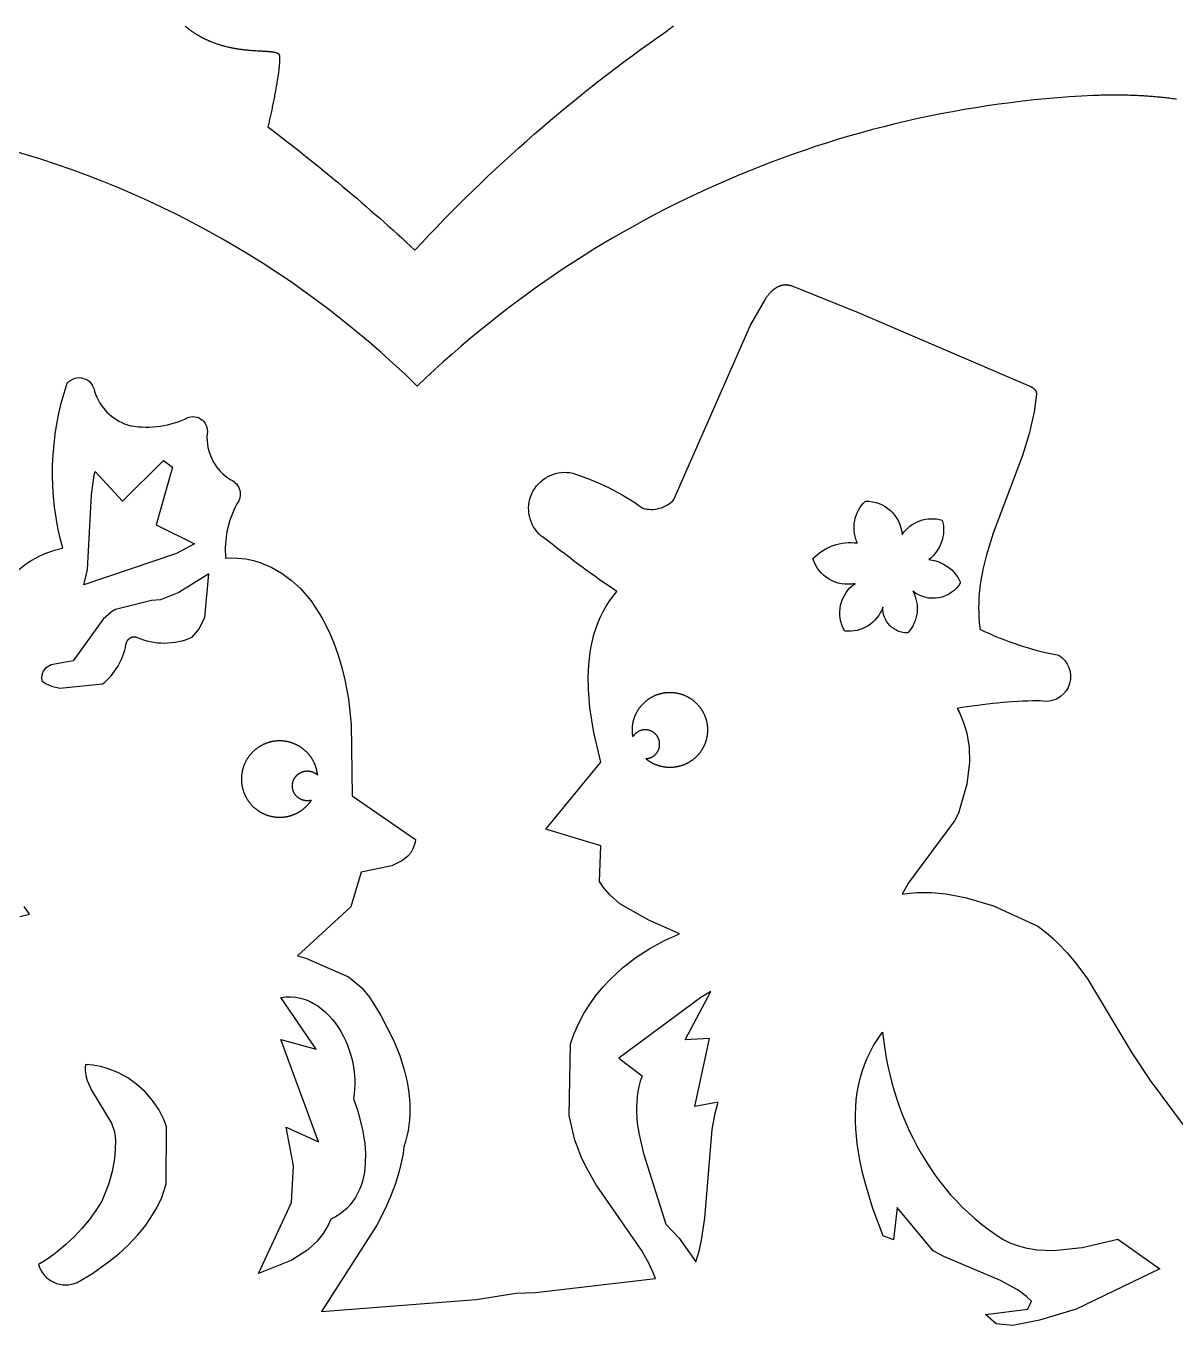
# Model space of a CAD drawing. Extents: x -388 to -35, y 578 to 1063.
# Drawn here: x -241.3 to -160.4, y 741.2 to 833.3 of the extents above; entities that cross this region are included whole.
import ezdxf

# ---------------------------------------------------------------- set-up
doc = ezdxf.new("R2010")
doc.units = 0
doc.layers.add('color#3f3f3fff', color=1, linetype='CONTINUOUS')

msp = doc.modelspace()

# ---------------------------------------------------------------- linework, layer by layer
at = {"layer": 'color#3f3f3fff'}
for points in [[(-230.112, 833.313), (-230.09, 833.294), (-230.067, 833.275), (-230.045, 833.256), (-230.022, 833.237), (-229.999, 833.218), (-229.976, 833.199), (-229.953, 833.181), (-229.93, 833.162), (-229.906, 833.144), (-229.882, 833.125), (-229.858, 833.107), (-229.834, 833.088), (-229.809, 833.07), (-229.785, 833.052), (-229.76, 833.034), (-229.735, 833.016), (-229.71, 832.998), (-229.684, 832.98), (-229.659, 832.962), (-229.633, 832.944), (-229.607, 832.926), (-229.576, 832.906), (-229.546, 832.885), (-229.515, 832.865), (-229.484, 832.845), (-229.453, 832.825), (-229.422, 832.805), (-229.392, 832.786), (-229.361, 832.767), (-229.33, 832.748), (-229.299, 832.729), (-229.268, 832.71), (-229.237, 832.692), (-229.207, 832.674), (-229.176, 832.656), (-229.145, 832.638), (-229.114, 832.62), (-229.083, 832.603), (-229.052, 832.586), (-229.021, 832.569), (-228.99, 832.552), (-228.959, 832.536), (-228.929, 832.519), (-228.898, 832.503), (-228.867, 832.487), (-228.836, 832.471), (-228.805, 832.456), (-228.774, 832.44), (-228.743, 832.425), (-228.712, 832.41), (-228.682, 832.395), (-228.651, 832.381), (-228.62, 832.366), (-228.589, 832.352), (-228.558, 832.338), (-228.527, 832.324), (-228.497, 832.31), (-228.466, 832.297), (-228.435, 832.283), (-228.404, 832.27), (-228.374, 832.257), (-228.343, 832.244), (-228.312, 832.232), (-228.251, 832.207), (-228.19, 832.182), (-228.128, 832.159), (-228.067, 832.136), (-228.006, 832.114), (-227.946, 832.092), (-227.885, 832.071), (-227.824, 832.051), (-227.764, 832.031), (-227.703, 832.012), (-227.643, 831.993), (-227.583, 831.975), (-227.523, 831.958), (-227.464, 831.941), (-227.404, 831.924), (-227.345, 831.908), (-227.285, 831.893), (-227.226, 831.878), (-227.168, 831.864), (-227.109, 831.85), (-227.05, 831.836), (-226.992, 831.823), (-226.934, 831.811), (-226.877, 831.799), (-226.819, 831.787), (-226.762, 831.776), (-226.705, 831.765), (-226.648, 831.755), (-226.592, 831.745), (-226.535, 831.736), (-226.479, 831.726), (-226.424, 831.718), (-226.368, 831.709), (-226.313, 831.701), (-226.258, 831.693), (-226.204, 831.686), (-226.15, 831.679), (-226.096, 831.672), (-226.043, 831.665), (-225.989, 831.659), (-225.937, 831.653), (-225.884, 831.647), (-225.832, 831.642), (-225.78, 831.637), (-225.729, 831.632), (-225.678, 831.627), (-225.627, 831.623), (-225.577, 831.618), (-225.527, 831.614), (-225.429, 831.607), (-225.332, 831.6), (-225.237, 831.593), (-225.144, 831.587), (-225.052, 831.582), (-224.963, 831.577), (-224.875, 831.572), (-224.706, 831.563), (-224.625, 831.558), (-224.545, 831.553), (-224.468, 831.549), (-224.393, 831.544), (-224.321, 831.538), (-224.285, 831.536), (-224.251, 831.533), (-224.216, 831.53), (-224.183, 831.527), (-224.15, 831.523), (-224.118, 831.52), (-224.086, 831.516), (-224.055, 831.513), (-224.024, 831.509), (-223.995, 831.505), (-223.966, 831.5), (-223.937, 831.496), (-223.909, 831.491), (-223.882, 831.486), (-223.856, 831.481), (-223.83, 831.476), (-223.805, 831.47), (-223.781, 831.464), (-223.757, 831.458), (-223.735, 831.451), (-223.712, 831.445), (-223.691, 831.438), (-223.67, 831.43), (-223.65, 831.422), (-223.641, 831.418), (-223.631, 831.414), (-223.622, 831.41), (-223.613, 831.406), (-223.604, 831.402), (-223.595, 831.397), (-223.587, 831.393), (-223.578, 831.388), (-223.57, 831.383), (-223.562, 831.378), (-223.555, 831.374), (-223.547, 831.369), (-223.544, 831.366), (-223.54, 831.363), (-223.537, 831.36), (-223.534, 831.357), (-223.531, 831.353), (-223.528, 831.349), (-223.525, 831.345), (-223.522, 831.341), (-223.519, 831.336), (-223.516, 831.331), (-223.514, 831.326), (-223.511, 831.321), (-223.509, 831.315), (-223.506, 831.309), (-223.504, 831.303), (-223.502, 831.296), (-223.498, 831.283), (-223.494, 831.268), (-223.49, 831.252), (-223.487, 831.236), (-223.484, 831.218), (-223.481, 831.2), (-223.479, 831.18), (-223.477, 831.16), (-223.475, 831.139), (-223.473, 831.117), (-223.472, 831.094), (-223.471, 831.07), (-223.471, 831.045), (-223.47, 831.02), (-223.47, 830.993), (-223.47, 830.966), (-223.47, 830.938), (-223.471, 830.91), (-223.472, 830.88), (-223.473, 830.85), (-223.474, 830.819), (-223.476, 830.787), (-223.478, 830.755), (-223.48, 830.721), (-223.482, 830.688), (-223.485, 830.653), (-223.488, 830.618), (-223.491, 830.582), (-223.494, 830.545), (-223.498, 830.508), (-223.501, 830.47), (-223.505, 830.432), (-223.514, 830.354), (-223.523, 830.273), (-223.533, 830.19), (-223.543, 830.105), (-223.555, 830.018), (-223.567, 829.93), (-223.58, 829.839), (-223.593, 829.747), (-223.608, 829.653), (-223.622, 829.558), (-223.638, 829.462), (-223.653, 829.365), (-223.67, 829.266), (-223.687, 829.166), (-223.704, 829.065), (-223.722, 828.964), (-223.74, 828.862), (-223.758, 828.759), (-223.777, 828.656), (-223.797, 828.552), (-223.816, 828.448), (-223.836, 828.344), (-223.856, 828.24), (-223.877, 828.136), (-223.897, 828.032), (-223.918, 827.928), (-223.939, 827.825), (-223.96, 827.722), (-223.981, 827.619), (-224.002, 827.517), (-224.023, 827.416), (-224.045, 827.316), (-224.066, 827.217), (-224.087, 827.118), (-224.108, 827.021), (-224.129, 826.925), (-224.15, 826.831), (-224.171, 826.738), (-224.192, 826.646), (-224.212, 826.557), (-224.233, 826.469), (-224.253, 826.383), (-224.272, 826.299), (-224.292, 826.217, -0.024981), (-213.949, 817.546, -0.054688), (-196.278, 832.942), (-196.193, 833.007), (-196.108, 833.072), (-196.023, 833.137), (-195.937, 833.201), (-195.852, 833.266), (-195.766, 833.33)], [(-160.379, 828.163), (-160.484, 828.178), (-160.59, 828.192), (-160.695, 828.206), (-160.801, 828.219), (-160.907, 828.232), (-161.013, 828.245), (-161.118, 828.257), (-161.224, 828.269), (-161.33, 828.28), (-161.436, 828.291), (-161.542, 828.302), (-161.649, 828.312), (-161.755, 828.322), (-161.861, 828.332), (-161.967, 828.341), (-162.073, 828.35), (-162.18, 828.359), (-162.286, 828.367), (-162.393, 828.375), (-162.499, 828.382), (-162.606, 828.389), (-162.712, 828.396), (-162.819, 828.403), (-162.925, 828.409), (-163.032, 828.414), (-163.139, 828.42), (-163.245, 828.425), (-163.352, 828.429), (-163.459, 828.433), (-163.566, 828.437), (-163.673, 828.441), (-163.78, 828.444), (-163.886, 828.447), (-163.993, 828.449), (-164.1, 828.452), (-164.207, 828.453), (-164.314, 828.455), (-164.421, 828.456), (-164.528, 828.457), (-164.635, 828.457), (-164.742, 828.457), (-164.849, 828.457), (-164.956, 828.456), (-165.063, 828.455), (-165.171, 828.454), (-165.278, 828.452), (-165.385, 828.45), (-165.492, 828.448), (-165.599, 828.445), (-165.706, 828.442), (-165.813, 828.438), (-165.92, 828.435), (-166.028, 828.431), (-166.135, 828.426), (-166.242, 828.422, 0.182141), (-213.784, 807.978, 0.138749), (-245.85, 825.475, 0.006198)], [(-242.655, 794.226, -0.16971), (-238.723, 796.569, -0.149449), (-238.402, 808.194, -0.65249), (-236.488, 807.606, 0.234183), (-234.177, 805.244, 0.160864), (-230.13, 805.663, -0.666798), (-228.568, 804.622, 0.282174), (-226.902, 801.393, -0.483658), (-226.475, 799.687, 0.144598), (-227.267, 795.869), (-226.979, 795.885), (-226.41, 795.874), (-225.853, 795.811), (-225.309, 795.698), (-224.779, 795.537), (-224.016, 795.214), (-223.295, 794.8), (-222.623, 794.305), (-222.003, 793.739), (-221.271, 792.889), (-220.656, 791.951), (-220.426, 791.552), (-220.01, 790.738), (-219.65, 789.905), (-219.343, 789.054), (-219.085, 788.187), (-218.872, 787.308), (-218.629, 785.968), (-218.428, 784.156), (-218.358, 779.153), (-213.92, 776.068), (-213.941, 775.889), (-213.977, 775.72), (-214.089, 775.411), (-214.249, 775.138), (-214.453, 774.898), (-214.826, 774.595), (-215.581, 774.223), (-217.73, 773.766), (-218.464, 771.341), (-222.219, 767.891), (-221.626, 767.726), (-218.625, 766.417), (-217.686, 765.632), (-217.153, 764.986), (-216.343, 763.682), (-215.456, 761.951), (-215.02, 760.869), (-214.674, 759.762), (-214.502, 759.013), (-214.381, 758.257), (-214.317, 757.495), (-214.315, 756.731), (-214.338, 756.348), (-214.378, 755.965), (-214.435, 755.581), (-214.511, 755.198), (-214.606, 754.816), (-214.72, 754.434), (-214.786, 753.976), (-214.868, 753.525), (-215.079, 752.643), (-215.346, 751.784), (-215.664, 750.947), (-216.025, 750.129), (-216.638, 748.932), (-220.515, 742.846), (-209.642, 743.7), (-206.832, 744.149), (-205.47, 744.198), (-197.029, 745.174), (-197.167, 745.524), (-197.478, 746.204), (-198.015, 747.182), (-201.195, 751.779), (-201.936, 753.065), (-202.253, 753.739), (-202.524, 754.44), (-202.702, 754.918), (-203.108, 756.639), (-202.999, 761.691), (-202.74, 762.429), (-202.428, 763.14), (-202.066, 763.824), (-201.658, 764.479), (-201.205, 765.105), (-200.712, 765.701), (-200.182, 766.267), (-199.324, 767.056), (-198.401, 767.77), (-197.422, 768.408), (-196.399, 768.967), (-195.342, 769.443), (-197.505, 770.393), (-199.528, 771.539), (-200.226, 772.153), (-200.689, 772.699), (-200.965, 773.11), (-200.885, 775.62), (-204.745, 776.804), (-200.866, 781.515), (-201.359, 783.606), (-201.64, 785.338), (-201.751, 786.649), (-201.767, 787.521), (-201.728, 788.385), (-201.63, 789.238), (-201.557, 789.659), (-201.466, 790.075), (-201.357, 790.486), (-201.229, 790.891), (-201.082, 791.29), (-200.914, 791.683), (-200.726, 792.068), (-200.515, 792.445), (-200.282, 792.814), (-200.025, 793.174), (-199.745, 793.524, -0.021239), (-204.595, 797.095), (-204.979, 797.366), (-204.979, 797.366), (-205.013, 797.39), (-205.03, 797.402), (-205.046, 797.415), (-205.063, 797.427), (-205.08, 797.44), (-205.096, 797.453), (-205.112, 797.466), (-205.128, 797.48), (-205.144, 797.493), (-205.16, 797.507), (-205.176, 797.521), (-205.191, 797.535), (-205.206, 797.549), (-205.221, 797.564), (-205.236, 797.579, -0.742143), (-202.843, 801.853, -0.076251), (-197.916, 799.388, 0.140497), (-196.744, 799.378, 0.142154), (-195.734, 800), (-190.339, 812.264), (-189.318, 814.061), (-189.299, 814.095), (-189.279, 814.128), (-189.259, 814.161), (-189.238, 814.193), (-189.217, 814.226), (-189.195, 814.258), (-189.173, 814.289), (-189.151, 814.321), (-189.128, 814.351), (-189.105, 814.382), (-189.081, 814.412), (-189.057, 814.442), (-189.033, 814.471), (-189.008, 814.5), (-188.983, 814.528), (-188.957, 814.556), (-188.932, 814.583), (-188.905, 814.61), (-188.879, 814.636), (-188.866, 814.649), (-188.852, 814.662), (-188.839, 814.675), (-188.825, 814.687), (-188.811, 814.7), (-188.798, 814.712), (-188.784, 814.724), (-188.77, 814.736), (-188.756, 814.748), (-188.742, 814.76), (-188.728, 814.771), (-188.714, 814.782), (-188.7, 814.794), (-188.685, 814.805), (-188.671, 814.816), (-188.657, 814.826), (-188.642, 814.837), (-188.628, 814.847), (-188.613, 814.858), (-188.598, 814.868), (-188.584, 814.878), (-188.569, 814.887), (-188.554, 814.897), (-188.539, 814.906), (-188.525, 814.915), (-188.51, 814.924), (-188.495, 814.933), (-188.48, 814.942), (-188.464, 814.95), (-188.449, 814.959), (-188.434, 814.967), (-188.419, 814.975), (-188.404, 814.982), (-188.388, 814.99), (-188.373, 814.997), (-188.358, 815.004), (-188.342, 815.011), (-188.327, 815.018), (-188.311, 815.025), (-188.296, 815.031), (-188.28, 815.037), (-188.264, 815.043), (-188.249, 815.049), (-188.233, 815.054), (-188.217, 815.059), (-188.202, 815.064), (-188.186, 815.069), (-188.17, 815.074), (-188.154, 815.078), (-188.138, 815.082), (-188.123, 815.086), (-188.107, 815.09), (-188.091, 815.094), (-188.075, 815.097), (-188.059, 815.1), (-188.043, 815.103), (-188.027, 815.105), (-188.011, 815.108), (-187.995, 815.11), (-187.979, 815.112), (-187.963, 815.113), (-187.947, 815.115), (-187.931, 815.116), (-187.915, 815.117), (-187.899, 815.117), (-187.883, 815.118), (-187.867, 815.118), (-187.851, 815.118), (-187.834, 815.117), (-187.818, 815.117), (-187.802, 815.116), (-187.786, 815.115), (-187.77, 815.113), (-187.754, 815.111), (-187.738, 815.109), (-187.722, 815.107), (-187.706, 815.105), (-187.69, 815.102), (-187.674, 815.099), (-187.658, 815.096), (-187.642, 815.092), (-187.625, 815.088), (-187.609, 815.084), (-187.593, 815.08), (-187.577, 815.075), (-187.562, 815.07), (-187.546, 815.064), (-187.53, 815.059), (-187.514, 815.053), (-187.498, 815.047), (-182.784, 813.167), (-170.706, 807.974), (-170.684, 807.964), (-170.661, 807.953), (-170.638, 807.942), (-170.616, 807.931), (-170.594, 807.92), (-170.572, 807.908), (-170.55, 807.895), (-170.529, 807.883), (-170.508, 807.869), (-170.487, 807.856), (-170.477, 807.849), (-170.467, 807.842), (-170.458, 807.835), (-170.448, 807.828), (-170.439, 807.82), (-170.429, 807.813), (-170.42, 807.805), (-170.411, 807.798), (-170.402, 807.79), (-170.393, 807.782), (-170.385, 807.775), (-170.377, 807.767), (-170.368, 807.759), (-170.36, 807.75), (-170.353, 807.742), (-170.345, 807.734), (-170.338, 807.726), (-170.331, 807.717), (-170.324, 807.708), (-170.317, 807.7), (-170.311, 807.691), (-170.305, 807.682), (-170.299, 807.673), (-170.293, 807.664), (-170.288, 807.655), (-170.283, 807.646), (-170.278, 807.636), (-170.273, 807.627), (-170.269, 807.618), (-170.265, 807.608), (-170.261, 807.598), (-170.258, 807.588), (-170.255, 807.579), (-170.252, 807.569), (-170.249, 807.559), (-170.247, 807.549), (-170.245, 807.538), (-170.244, 807.528), (-170.243, 807.518), (-170.242, 807.507), (-170.242, 807.497), (-170.241, 807.486), (-170.242, 807.475), (-170.242, 807.465), (-170.261, 807.227), (-170.324, 806.696), (-170.406, 806.171), (-170.506, 805.65), (-170.755, 804.62), (-171.223, 803.102), (-173.283, 797.625), (-173.752, 796.107), (-174.001, 795.077), (-174.102, 794.556), (-174.144, 794.293), (-174.155, 794.222), (-174.185, 794.03), (-174.208, 793.837, 0.001505), (-174.217, 793.764, 0.056279), (-174.226, 791.009, 0.002851), (-174.209, 790.87, 0.065469), (-168.649, 789.032, -0.750029), (-169.601, 785.779), (-169.974, 785.819), (-170.13, 785.836, 0.038181), (-175.8, 785.291), (-175.676, 785.049), (-175.364, 784.313), (-175.142, 783.561), (-174.975, 782.541), (-174.945, 781.509), (-175.125, 779.959), (-175.716, 777.935), (-176.006, 777.377), (-179.23, 773.024), (-179.685, 772.229), (-179.341, 772.275), (-178.652, 772.331), (-177.622, 772.333), (-176.597, 772.243), (-175.244, 771.996), (-173.259, 771.397), (-170.13, 769.962), (-169.751, 769.679), (-169.387, 769.383), (-169.038, 769.075), (-168.701, 768.755), (-168.065, 768.084), (-167.473, 767.376), (-166.652, 766.256), (-163.516, 761.051), (-162.235, 759.119), (-156.639, 751.569)], [(-119.251, 746.215, -0.088832), (-190.221, 687.594), (-190.221, 677.594), (-190.221, 667.594), (-209.86, 667.594), (-230.168, 667.594), (-230.168, 677.594), (-230.168, 687.594), (-230.168, 687.594, -0.066393), (-303.656, 740.417)]]:
    msp.add_lwpolyline(points, format="xyb", dxfattribs=at)
for points in [[(-231.633, 802.748), (-230.995, 802.269), (-232.157, 798.206), (-229.465, 796.883), (-230.724, 796.195), (-237.235, 793.99), (-236.982, 795.078), (-236.703, 800.335), (-236.507, 801.701), (-236.444, 801.971), (-234.522, 799.876), (-231.633, 802.748)], [(-198.614, 783.311), (-198.619, 783.34), (-198.624, 783.369), (-198.629, 783.397), (-198.633, 783.426), (-198.636, 783.456), (-198.64, 783.485), (-198.643, 783.514), (-198.646, 783.543), (-198.648, 783.573), (-198.65, 783.602), (-198.652, 783.632), (-198.654, 783.662), (-198.655, 783.692), (-198.656, 783.722), (-198.656, 783.752), (-198.656, 783.782), (-198.656, 783.816), (-198.655, 783.85), (-198.654, 783.884), (-198.653, 783.918), (-198.651, 783.951), (-198.649, 783.985), (-198.646, 784.018), (-198.643, 784.052), (-198.639, 784.085), (-198.635, 784.118), (-198.631, 784.151), (-198.626, 784.184), (-198.621, 784.217), (-198.615, 784.249), (-198.609, 784.282), (-198.603, 784.314), (-198.596, 784.346), (-198.589, 784.378), (-198.581, 784.41), (-198.573, 784.442), (-198.565, 784.474), (-198.556, 784.505), (-198.547, 784.536), (-198.537, 784.568), (-198.528, 784.598), (-198.517, 784.629), (-198.507, 784.66), (-198.496, 784.69), (-198.485, 784.721), (-198.473, 784.751), (-198.461, 784.781), (-198.449, 784.81), (-198.436, 784.84), (-198.423, 784.869), (-198.409, 784.898), (-198.396, 784.927), (-198.382, 784.956), (-198.367, 784.985), (-198.352, 785.013), (-198.337, 785.041), (-198.322, 785.069), (-198.306, 785.097), (-198.29, 785.125), (-198.274, 785.152), (-198.257, 785.179), (-198.24, 785.206), (-198.223, 785.233), (-198.205, 785.259), (-198.187, 785.286), (-198.169, 785.312), (-198.15, 785.337), (-198.131, 785.363), (-198.112, 785.388), (-198.093, 785.413), (-198.073, 785.438), (-198.053, 785.463), (-198.032, 785.487), (-198.012, 785.511), (-197.991, 785.535), (-197.97, 785.559), (-197.948, 785.582), (-197.926, 785.605), (-197.904, 785.628), (-197.882, 785.65), (-197.86, 785.673), (-197.837, 785.695), (-197.814, 785.717), (-197.79, 785.738), (-197.767, 785.759), (-197.743, 785.78), (-197.719, 785.801), (-197.694, 785.821), (-197.67, 785.841), (-197.645, 785.861), (-197.62, 785.88), (-197.595, 785.9), (-197.569, 785.918), (-197.543, 785.937), (-197.517, 785.955), (-197.491, 785.973), (-197.465, 785.991), (-197.438, 786.008), (-197.411, 786.025), (-197.384, 786.042), (-197.356, 786.058), (-197.329, 786.074), (-197.301, 786.09), (-197.273, 786.106), (-197.245, 786.121), (-197.217, 786.135), (-197.188, 786.15), (-197.159, 786.164), (-197.13, 786.178), (-197.101, 786.191), (-197.072, 786.204), (-197.042, 786.217), (-197.012, 786.229), (-196.982, 786.241), (-196.952, 786.253), (-196.922, 786.264), (-196.892, 786.275), (-196.861, 786.286), (-196.83, 786.296), (-196.799, 786.306), (-196.768, 786.315), (-196.737, 786.324), (-196.705, 786.333), (-196.674, 786.341), (-196.642, 786.349), (-196.61, 786.357), (-196.578, 786.364), (-196.546, 786.371), (-196.514, 786.377), (-196.481, 786.383), (-196.449, 786.389), (-196.416, 786.394), (-196.383, 786.399), (-196.35, 786.403), (-196.317, 786.407), (-196.284, 786.411), (-196.25, 786.414), (-196.217, 786.417), (-196.183, 786.419), (-196.149, 786.421), (-196.115, 786.423), (-196.081, 786.424), (-196.047, 786.424), (-196.013, 786.425), (-195.979, 786.424), (-195.945, 786.424), (-195.911, 786.423), (-195.877, 786.421), (-195.844, 786.419), (-195.81, 786.417), (-195.776, 786.414), (-195.743, 786.411), (-195.71, 786.407), (-195.677, 786.403), (-195.644, 786.399), (-195.611, 786.394), (-195.578, 786.389), (-195.545, 786.383), (-195.513, 786.377), (-195.481, 786.371), (-195.448, 786.364), (-195.416, 786.357), (-195.385, 786.349), (-195.353, 786.341), (-195.321, 786.333), (-195.29, 786.324), (-195.258, 786.315), (-195.227, 786.306), (-195.196, 786.296), (-195.166, 786.286), (-195.135, 786.275), (-195.105, 786.264), (-195.074, 786.253), (-195.044, 786.241), (-195.014, 786.229), (-194.985, 786.217), (-194.955, 786.204), (-194.926, 786.191), (-194.896, 786.178), (-194.867, 786.164), (-194.839, 786.15), (-194.81, 786.135), (-194.782, 786.121), (-194.753, 786.106), (-194.725, 786.09), (-194.698, 786.074), (-194.67, 786.058), (-194.643, 786.042), (-194.616, 786.025), (-194.589, 786.008), (-194.562, 785.991), (-194.536, 785.973), (-194.509, 785.955), (-194.483, 785.937), (-194.457, 785.918), (-194.432, 785.9), (-194.407, 785.88), (-194.382, 785.861), (-194.357, 785.841), (-194.332, 785.821), (-194.308, 785.801), (-194.284, 785.78), (-194.26, 785.759), (-194.236, 785.738), (-194.213, 785.717), (-194.19, 785.695), (-194.167, 785.673), (-194.144, 785.65), (-194.122, 785.628), (-194.1, 785.605), (-194.078, 785.582), (-194.057, 785.559), (-194.036, 785.535), (-194.015, 785.511), (-193.994, 785.487), (-193.974, 785.463), (-193.954, 785.438), (-193.934, 785.413), (-193.915, 785.388), (-193.895, 785.363), (-193.876, 785.337), (-193.858, 785.312), (-193.84, 785.286), (-193.822, 785.259), (-193.804, 785.233), (-193.787, 785.206), (-193.77, 785.179), (-193.753, 785.152), (-193.737, 785.125), (-193.72, 785.097), (-193.705, 785.069), (-193.689, 785.041), (-193.674, 785.013), (-193.659, 784.985), (-193.645, 784.956), (-193.631, 784.927), (-193.617, 784.898), (-193.604, 784.869), (-193.591, 784.84), (-193.578, 784.81), (-193.566, 784.781), (-193.554, 784.751), (-193.542, 784.721), (-193.531, 784.69), (-193.52, 784.66), (-193.509, 784.629), (-193.499, 784.598), (-193.489, 784.568), (-193.48, 784.536), (-193.471, 784.505), (-193.462, 784.474), (-193.453, 784.442), (-193.446, 784.41), (-193.438, 784.378), (-193.431, 784.346), (-193.424, 784.314), (-193.418, 784.282), (-193.412, 784.249), (-193.406, 784.217), (-193.401, 784.184), (-193.396, 784.151), (-193.392, 784.118), (-193.388, 784.085), (-193.384, 784.052), (-193.381, 784.018), (-193.378, 783.985), (-193.376, 783.951), (-193.374, 783.918), (-193.372, 783.884), (-193.371, 783.85), (-193.37, 783.816), (-193.37, 783.782), (-193.37, 783.747), (-193.371, 783.713), (-193.372, 783.679), (-193.374, 783.646), (-193.376, 783.612), (-193.378, 783.578), (-193.381, 783.545), (-193.384, 783.511), (-193.388, 783.478), (-193.392, 783.445), (-193.396, 783.412), (-193.401, 783.379), (-193.406, 783.346), (-193.412, 783.314), (-193.418, 783.281), (-193.424, 783.249), (-193.431, 783.217), (-193.438, 783.185), (-193.446, 783.153), (-193.453, 783.121), (-193.462, 783.089), (-193.471, 783.058), (-193.48, 783.027), (-193.489, 782.996), (-193.499, 782.965), (-193.509, 782.934), (-193.52, 782.903), (-193.531, 782.873), (-193.542, 782.843), (-193.554, 782.812), (-193.566, 782.783), (-193.578, 782.753), (-193.591, 782.723), (-193.604, 782.694), (-193.617, 782.665), (-193.631, 782.636), (-193.645, 782.607), (-193.659, 782.578), (-193.674, 782.55), (-193.689, 782.522), (-193.705, 782.494), (-193.72, 782.466), (-193.737, 782.438), (-193.753, 782.411), (-193.77, 782.384), (-193.787, 782.357), (-193.804, 782.33), (-193.822, 782.304), (-193.84, 782.278), (-193.858, 782.252), (-193.876, 782.226), (-193.895, 782.2), (-193.915, 782.175), (-193.934, 782.15), (-193.954, 782.125), (-193.974, 782.1), (-193.994, 782.076), (-194.015, 782.052), (-194.036, 782.028), (-194.057, 782.005), (-194.078, 781.981), (-194.1, 781.958), (-194.122, 781.935), (-194.144, 781.913), (-194.167, 781.89), (-194.19, 781.868), (-194.213, 781.847), (-194.236, 781.825), (-194.26, 781.804), (-194.284, 781.783), (-194.308, 781.762), (-194.332, 781.742), (-194.357, 781.722), (-194.382, 781.702), (-194.407, 781.683), (-194.432, 781.664), (-194.457, 781.645), (-194.483, 781.626), (-194.509, 781.608), (-194.536, 781.59), (-194.562, 781.572), (-194.589, 781.555), (-194.616, 781.538), (-194.643, 781.521), (-194.67, 781.505), (-194.698, 781.489), (-194.725, 781.473), (-194.753, 781.458), (-194.782, 781.443), (-194.81, 781.428), (-194.839, 781.413), (-194.867, 781.399), (-194.896, 781.385), (-194.926, 781.372), (-194.955, 781.359), (-194.985, 781.346), (-195.014, 781.334), (-195.044, 781.322), (-195.074, 781.31), (-195.105, 781.299), (-195.135, 781.288), (-195.166, 781.277), (-195.196, 781.267), (-195.227, 781.257), (-195.258, 781.248), (-195.29, 781.239), (-195.321, 781.23), (-195.353, 781.222), (-195.385, 781.214), (-195.416, 781.206), (-195.448, 781.199), (-195.481, 781.192), (-195.513, 781.186), (-195.545, 781.18), (-195.578, 781.174), (-195.611, 781.169), (-195.644, 781.164), (-195.677, 781.16), (-195.71, 781.156), (-195.743, 781.152), (-195.776, 781.149), (-195.81, 781.146), (-195.844, 781.144), (-195.877, 781.142), (-195.911, 781.141), (-195.945, 781.139), (-195.979, 781.139), (-196.013, 781.139), (-196.044, 781.139), (-196.074, 781.139), (-196.104, 781.14), (-196.134, 781.141), (-196.164, 781.143), (-196.194, 781.145), (-196.224, 781.147), (-196.254, 781.149), (-196.283, 781.152), (-196.313, 781.155), (-196.342, 781.159), (-196.372, 781.163), (-196.401, 781.167), (-196.43, 781.171), (-196.459, 781.176), (-196.488, 781.181), (-196.517, 781.186), (-196.545, 781.192), (-196.574, 781.198), (-196.603, 781.205), (-196.631, 781.211), (-196.659, 781.218), (-196.687, 781.225), (-196.715, 781.233), (-196.743, 781.241), (-196.771, 781.249), (-196.799, 781.257), (-196.826, 781.266), (-196.853, 781.275), (-196.881, 781.284), (-196.908, 781.294), (-196.935, 781.304), (-196.962, 781.314), (-196.988, 781.324), (-197.015, 781.335), (-197.041, 781.346), (-197.067, 781.357), (-197.094, 781.369), (-197.12, 781.381), (-197.145, 781.393), (-197.171, 781.405), (-197.197, 781.418), (-197.222, 781.431), (-197.247, 781.444), (-197.272, 781.457), (-197.297, 781.471), (-197.322, 781.485), (-197.346, 781.499), (-197.371, 781.513), (-197.395, 781.528), (-197.419, 781.543), (-197.443, 781.558), (-197.466, 781.574), (-197.49, 781.589), (-197.513, 781.605), (-197.536, 781.622), (-197.559, 781.638), (-197.582, 781.655), (-197.605, 781.672), (-197.627, 781.689), (-197.65, 781.706), (-197.672, 781.724), (-197.693, 781.742), (-197.715, 781.76), (-197.702, 781.76), (-197.69, 781.761), (-197.677, 781.762), (-197.664, 781.763), (-197.652, 781.764), (-197.639, 781.765), (-197.627, 781.767), (-197.614, 781.768), (-197.602, 781.77), (-197.59, 781.772), (-197.577, 781.774), (-197.565, 781.776), (-197.553, 781.778), (-197.541, 781.781), (-197.529, 781.783), (-197.517, 781.786), (-197.505, 781.789), (-197.493, 781.792), (-197.469, 781.799), (-197.446, 781.806), (-197.423, 781.813), (-197.4, 781.822), (-197.377, 781.83), (-197.355, 781.839), (-197.332, 781.849), (-197.311, 781.859), (-197.289, 781.87), (-197.268, 781.881), (-197.247, 781.893), (-197.226, 781.905), (-197.206, 781.918), (-197.186, 781.931), (-197.166, 781.945), (-197.147, 781.959), (-197.128, 781.973), (-197.109, 781.988), (-197.091, 782.003), (-197.073, 782.019), (-197.055, 782.035), (-197.038, 782.052), (-197.021, 782.069), (-197.005, 782.086), (-196.989, 782.104), (-196.973, 782.122), (-196.958, 782.14), (-196.944, 782.159), (-196.929, 782.178), (-196.915, 782.198), (-196.902, 782.217), (-196.889, 782.238), (-196.877, 782.258), (-196.865, 782.279), (-196.853, 782.3), (-196.842, 782.321), (-196.832, 782.343), (-196.822, 782.365), (-196.812, 782.387), (-196.803, 782.41), (-196.795, 782.433), (-196.787, 782.456), (-196.779, 782.479), (-196.773, 782.502), (-196.766, 782.526), (-196.763, 782.538), (-196.761, 782.55), (-196.758, 782.562), (-196.755, 782.574), (-196.753, 782.586), (-196.751, 782.599), (-196.749, 782.611), (-196.747, 782.623), (-196.745, 782.636), (-196.744, 782.648), (-196.742, 782.661), (-196.741, 782.673), (-196.74, 782.686), (-196.739, 782.698), (-196.738, 782.711), (-196.737, 782.724), (-196.736, 782.736), (-196.736, 782.749), (-196.736, 782.762), (-196.736, 782.775), (-196.736, 782.788), (-196.736, 782.801), (-196.736, 782.814), (-196.737, 782.827), (-196.738, 782.84), (-196.739, 782.853), (-196.74, 782.866), (-196.741, 782.879), (-196.742, 782.891), (-196.744, 782.904), (-196.746, 782.917), (-196.747, 782.929), (-196.749, 782.942), (-196.752, 782.955), (-196.754, 782.967), (-196.756, 782.979), (-196.759, 782.992), (-196.762, 783.004), (-196.765, 783.016), (-196.768, 783.029), (-196.771, 783.041), (-196.774, 783.053), (-196.778, 783.065), (-196.781, 783.077), (-196.785, 783.089), (-196.789, 783.101), (-196.793, 783.112), (-196.797, 783.124), (-196.802, 783.136), (-196.806, 783.147), (-196.811, 783.159), (-196.816, 783.17), (-196.82, 783.182), (-196.825, 783.193), (-196.831, 783.204), (-196.836, 783.215), (-196.841, 783.226), (-196.847, 783.237), (-196.858, 783.259), (-196.87, 783.28), (-196.883, 783.302), (-196.896, 783.322), (-196.909, 783.343), (-196.923, 783.363), (-196.938, 783.383), (-196.952, 783.402), (-196.968, 783.421), (-196.983, 783.44), (-197, 783.458), (-197.016, 783.476), (-197.033, 783.493), (-197.051, 783.51), (-197.069, 783.527), (-197.087, 783.543), (-197.105, 783.559), (-197.124, 783.574), (-197.144, 783.589), (-197.164, 783.603), (-197.184, 783.617), (-197.204, 783.631), (-197.225, 783.644), (-197.246, 783.656), (-197.267, 783.668), (-197.289, 783.68), (-197.3, 783.685), (-197.311, 783.691), (-197.322, 783.696), (-197.334, 783.701), (-197.345, 783.706), (-197.356, 783.711), (-197.368, 783.716), (-197.379, 783.72), (-197.391, 783.725), (-197.402, 783.729), (-197.414, 783.733), (-197.426, 783.737), (-197.438, 783.741), (-197.45, 783.745), (-197.462, 783.749), (-197.474, 783.752), (-197.486, 783.755), (-197.498, 783.759), (-197.51, 783.762), (-197.522, 783.765), (-197.535, 783.767), (-197.547, 783.77), (-197.559, 783.773), (-197.572, 783.775), (-197.584, 783.777), (-197.597, 783.779), (-197.61, 783.781), (-197.622, 783.783), (-197.635, 783.784), (-197.648, 783.785), (-197.661, 783.787), (-197.674, 783.788), (-197.686, 783.789), (-197.699, 783.789), (-197.712, 783.79), (-197.726, 783.79), (-197.739, 783.791), (-197.752, 783.791), (-197.769, 783.791), (-197.786, 783.79), (-197.803, 783.789), (-197.819, 783.788), (-197.836, 783.787), (-197.853, 783.786), (-197.869, 783.784), (-197.886, 783.782), (-197.902, 783.78), (-197.919, 783.777), (-197.935, 783.774), (-197.951, 783.771), (-197.967, 783.768), (-197.983, 783.764), (-197.999, 783.76), (-198.015, 783.756), (-198.031, 783.752), (-198.046, 783.747), (-198.062, 783.743), (-198.077, 783.737), (-198.092, 783.732), (-198.108, 783.727), (-198.123, 783.721), (-198.138, 783.715), (-198.152, 783.709), (-198.167, 783.702), (-198.182, 783.696), (-198.196, 783.689), (-198.21, 783.682), (-198.225, 783.674), (-198.239, 783.667), (-198.252, 783.659), (-198.266, 783.651), (-198.28, 783.643), (-198.293, 783.634), (-198.307, 783.626), (-198.32, 783.617), (-198.333, 783.608), (-198.346, 783.599), (-198.359, 783.589), (-198.371, 783.58), (-198.384, 783.57), (-198.396, 783.56), (-198.408, 783.55), (-198.42, 783.54), (-198.432, 783.529), (-198.444, 783.518), (-198.455, 783.508), (-198.467, 783.496), (-198.478, 783.485), (-198.489, 783.474), (-198.5, 783.462), (-198.51, 783.451), (-198.521, 783.439), (-198.531, 783.427), (-198.541, 783.414), (-198.551, 783.402), (-198.56, 783.389), (-198.57, 783.377), (-198.579, 783.364), (-198.588, 783.351), (-198.597, 783.338), (-198.606, 783.325), (-198.614, 783.311)], [(-221.232, 778.831), (-221.249, 778.827), (-221.267, 778.822), (-221.284, 778.818), (-221.301, 778.814), (-221.319, 778.811), (-221.336, 778.808), (-221.354, 778.805), (-221.372, 778.802), (-221.39, 778.8), (-221.407, 778.798), (-221.426, 778.796), (-221.444, 778.794), (-221.462, 778.793), (-221.48, 778.793), (-221.499, 778.792), (-221.517, 778.792), (-221.531, 778.792), (-221.544, 778.792), (-221.558, 778.793), (-221.571, 778.793), (-221.585, 778.794), (-221.598, 778.795), (-221.611, 778.796), (-221.624, 778.797), (-221.638, 778.799), (-221.651, 778.8), (-221.664, 778.802), (-221.677, 778.804), (-221.69, 778.806), (-221.703, 778.808), (-221.716, 778.811), (-221.729, 778.813), (-221.742, 778.816), (-221.754, 778.819), (-221.767, 778.822), (-221.78, 778.825), (-221.792, 778.828), (-221.805, 778.832), (-221.817, 778.835), (-221.83, 778.839), (-221.842, 778.843), (-221.854, 778.847), (-221.866, 778.851), (-221.878, 778.856), (-221.89, 778.86), (-221.902, 778.865), (-221.914, 778.87), (-221.926, 778.875), (-221.938, 778.88), (-221.95, 778.885), (-221.961, 778.89), (-221.973, 778.896), (-221.984, 778.901), (-221.996, 778.907), (-222.007, 778.913), (-222.018, 778.919), (-222.029, 778.925), (-222.04, 778.931), (-222.051, 778.938), (-222.062, 778.944), (-222.073, 778.951), (-222.084, 778.958), (-222.094, 778.964), (-222.105, 778.971), (-222.115, 778.979), (-222.125, 778.986), (-222.136, 778.993), (-222.146, 779.001), (-222.156, 779.008), (-222.166, 779.016), (-222.176, 779.024), (-222.186, 779.032), (-222.195, 779.04), (-222.205, 779.048), (-222.214, 779.057), (-222.224, 779.065), (-222.233, 779.074), (-222.242, 779.082), (-222.251, 779.091), (-222.26, 779.1), (-222.269, 779.109), (-222.278, 779.118), (-222.286, 779.127), (-222.295, 779.136), (-222.303, 779.146), (-222.312, 779.155), (-222.32, 779.165), (-222.328, 779.174), (-222.336, 779.184), (-222.344, 779.194), (-222.352, 779.204), (-222.359, 779.214), (-222.367, 779.224), (-222.374, 779.235), (-222.381, 779.245), (-222.389, 779.255), (-222.396, 779.266), (-222.402, 779.276), (-222.409, 779.287), (-222.416, 779.298), (-222.422, 779.309), (-222.429, 779.32), (-222.435, 779.331), (-222.441, 779.342), (-222.447, 779.353), (-222.453, 779.364), (-222.459, 779.376), (-222.464, 779.387), (-222.47, 779.399), (-222.475, 779.41), (-222.48, 779.422), (-222.485, 779.434), (-222.49, 779.446), (-222.495, 779.458), (-222.5, 779.47), (-222.504, 779.482), (-222.509, 779.494), (-222.513, 779.506), (-222.517, 779.518), (-222.521, 779.53), (-222.525, 779.543), (-222.528, 779.555), (-222.532, 779.568), (-222.535, 779.58), (-222.538, 779.593), (-222.541, 779.606), (-222.544, 779.618), (-222.547, 779.631), (-222.549, 779.644), (-222.552, 779.657), (-222.554, 779.67), (-222.556, 779.683), (-222.558, 779.696), (-222.56, 779.709), (-222.561, 779.722), (-222.563, 779.735), (-222.564, 779.749), (-222.565, 779.762), (-222.566, 779.775), (-222.567, 779.789), (-222.567, 779.802), (-222.568, 779.816), (-222.568, 779.829), (-222.568, 779.843), (-222.568, 779.857), (-222.568, 779.87), (-222.567, 779.884), (-222.567, 779.897), (-222.566, 779.91), (-222.565, 779.924), (-222.564, 779.937), (-222.563, 779.95), (-222.561, 779.964), (-222.56, 779.977), (-222.558, 779.99), (-222.556, 780.003), (-222.554, 780.016), (-222.552, 780.029), (-222.549, 780.042), (-222.547, 780.055), (-222.544, 780.068), (-222.541, 780.08), (-222.538, 780.093), (-222.535, 780.106), (-222.532, 780.118), (-222.528, 780.131), (-222.525, 780.143), (-222.521, 780.155), (-222.517, 780.168), (-222.513, 780.18), (-222.509, 780.192), (-222.504, 780.204), (-222.5, 780.216), (-222.495, 780.228), (-222.49, 780.24), (-222.485, 780.252), (-222.48, 780.264), (-222.475, 780.275), (-222.47, 780.287), (-222.464, 780.299), (-222.459, 780.31), (-222.453, 780.321), (-222.447, 780.333), (-222.441, 780.344), (-222.435, 780.355), (-222.429, 780.366), (-222.422, 780.377), (-222.416, 780.388), (-222.409, 780.399), (-222.402, 780.409), (-222.396, 780.42), (-222.389, 780.431), (-222.381, 780.441), (-222.374, 780.451), (-222.367, 780.462), (-222.359, 780.472), (-222.352, 780.482), (-222.344, 780.492), (-222.336, 780.502), (-222.328, 780.511), (-222.32, 780.521), (-222.312, 780.531), (-222.303, 780.54), (-222.295, 780.55), (-222.286, 780.559), (-222.278, 780.568), (-222.269, 780.577), (-222.26, 780.586), (-222.251, 780.595), (-222.242, 780.604), (-222.233, 780.612), (-222.224, 780.621), (-222.214, 780.629), (-222.205, 780.638), (-222.195, 780.646), (-222.186, 780.654), (-222.176, 780.662), (-222.166, 780.67), (-222.156, 780.678), (-222.146, 780.685), (-222.136, 780.693), (-222.125, 780.7), (-222.115, 780.707), (-222.105, 780.714), (-222.094, 780.721), (-222.084, 780.728), (-222.073, 780.735), (-222.062, 780.742), (-222.051, 780.748), (-222.04, 780.755), (-222.029, 780.761), (-222.018, 780.767), (-222.007, 780.773), (-221.996, 780.779), (-221.984, 780.785), (-221.973, 780.79), (-221.961, 780.796), (-221.95, 780.801), (-221.938, 780.806), (-221.926, 780.811), (-221.914, 780.816), (-221.902, 780.821), (-221.89, 780.826), (-221.878, 780.83), (-221.866, 780.835), (-221.854, 780.839), (-221.842, 780.843), (-221.83, 780.847), (-221.817, 780.85), (-221.805, 780.854), (-221.792, 780.858), (-221.78, 780.861), (-221.767, 780.864), (-221.754, 780.867), (-221.742, 780.87), (-221.729, 780.873), (-221.716, 780.875), (-221.703, 780.878), (-221.69, 780.88), (-221.677, 780.882), (-221.664, 780.884), (-221.651, 780.886), (-221.638, 780.887), (-221.624, 780.889), (-221.611, 780.89), (-221.598, 780.891), (-221.585, 780.892), (-221.571, 780.893), (-221.558, 780.893), (-221.544, 780.894), (-221.531, 780.894), (-221.517, 780.894), (-221.504, 780.894), (-221.491, 780.894), (-221.478, 780.893), (-221.465, 780.893), (-221.452, 780.892), (-221.439, 780.891), (-221.426, 780.89), (-221.413, 780.889), (-221.4, 780.888), (-221.388, 780.886), (-221.375, 780.884), (-221.362, 780.883), (-221.35, 780.881), (-221.337, 780.879), (-221.325, 780.876), (-221.312, 780.874), (-221.3, 780.871), (-221.287, 780.869), (-221.275, 780.866), (-221.263, 780.863), (-221.251, 780.86), (-221.239, 780.857), (-221.227, 780.853), (-221.215, 780.85), (-221.191, 780.842), (-221.167, 780.834), (-221.144, 780.826), (-221.121, 780.817), (-221.098, 780.807), (-221.076, 780.797), (-221.053, 780.786), (-221.031, 780.775), (-221.01, 780.764), (-220.988, 780.751), (-220.967, 780.739), (-220.947, 780.726), (-220.926, 780.712), (-220.906, 780.698), (-220.887, 780.684), (-220.867, 780.669), (-220.848, 780.654), (-220.83, 780.638), (-220.812, 780.622), (-220.794, 780.605), (-220.797, 780.637), (-220.801, 780.668), (-220.805, 780.7), (-220.81, 780.731), (-220.815, 780.762), (-220.82, 780.793), (-220.826, 780.824), (-220.832, 780.855), (-220.838, 780.886), (-220.845, 780.916), (-220.852, 780.947), (-220.859, 780.977), (-220.867, 781.007), (-220.875, 781.037), (-220.883, 781.067), (-220.892, 781.097), (-220.901, 781.126), (-220.91, 781.156), (-220.92, 781.185), (-220.93, 781.214), (-220.941, 781.243), (-220.951, 781.272), (-220.962, 781.301), (-220.974, 781.329), (-220.985, 781.358), (-220.997, 781.386), (-221.009, 781.414), (-221.022, 781.442), (-221.035, 781.469), (-221.048, 781.497), (-221.061, 781.524), (-221.075, 781.551), (-221.089, 781.578), (-221.104, 781.605), (-221.118, 781.632), (-221.133, 781.658), (-221.149, 781.684), (-221.164, 781.711), (-221.18, 781.736), (-221.196, 781.762), (-221.212, 781.788), (-221.229, 781.813), (-221.246, 781.838), (-221.263, 781.863), (-221.281, 781.888), (-221.298, 781.912), (-221.316, 781.936), (-221.335, 781.96), (-221.353, 781.984), (-221.372, 782.008), (-221.391, 782.031), (-221.41, 782.054), (-221.43, 782.077), (-221.45, 782.1), (-221.47, 782.123), (-221.49, 782.145), (-221.511, 782.167), (-221.532, 782.189), (-221.553, 782.21), (-221.574, 782.232), (-221.596, 782.253), (-221.617, 782.274), (-221.639, 782.294), (-221.662, 782.315), (-221.684, 782.335), (-221.707, 782.355), (-221.73, 782.375), (-221.753, 782.394), (-221.776, 782.413), (-221.8, 782.432), (-221.823, 782.451), (-221.847, 782.469), (-221.872, 782.487), (-221.896, 782.505), (-221.921, 782.522), (-221.946, 782.54), (-221.971, 782.557), (-221.996, 782.573), (-222.021, 782.59), (-222.047, 782.606), (-222.073, 782.622), (-222.099, 782.637), (-222.125, 782.653), (-222.151, 782.668), (-222.178, 782.683), (-222.205, 782.697), (-222.232, 782.711), (-222.259, 782.725), (-222.286, 782.739), (-222.313, 782.752), (-222.341, 782.765), (-222.369, 782.777), (-222.397, 782.79), (-222.425, 782.802), (-222.453, 782.813), (-222.482, 782.825), (-222.51, 782.836), (-222.539, 782.847), (-222.568, 782.857), (-222.597, 782.867), (-222.627, 782.877), (-222.656, 782.887), (-222.686, 782.896), (-222.715, 782.904), (-222.745, 782.913), (-222.775, 782.921), (-222.805, 782.929), (-222.835, 782.936), (-222.866, 782.943), (-222.896, 782.95), (-222.927, 782.957), (-222.958, 782.963), (-222.988, 782.968), (-223.02, 782.974), (-223.051, 782.979), (-223.082, 782.983), (-223.113, 782.988), (-223.145, 782.992), (-223.176, 782.995), (-223.208, 782.998), (-223.24, 783.001), (-223.272, 783.004), (-223.304, 783.006), (-223.336, 783.008), (-223.368, 783.009), (-223.4, 783.01), (-223.433, 783.01), (-223.465, 783.011), (-223.5, 783.01), (-223.535, 783.01), (-223.569, 783.009), (-223.604, 783.007), (-223.638, 783.005), (-223.672, 783.003), (-223.706, 783), (-223.74, 782.997), (-223.774, 782.993), (-223.807, 782.989), (-223.841, 782.985), (-223.874, 782.98), (-223.908, 782.974), (-223.941, 782.969), (-223.974, 782.963), (-224.007, 782.956), (-224.039, 782.949), (-224.072, 782.942), (-224.104, 782.934), (-224.137, 782.926), (-224.169, 782.918), (-224.201, 782.909), (-224.232, 782.899), (-224.264, 782.89), (-224.295, 782.88), (-224.327, 782.869), (-224.358, 782.859), (-224.389, 782.848), (-224.42, 782.836), (-224.45, 782.824), (-224.481, 782.812), (-224.511, 782.8), (-224.541, 782.787), (-224.571, 782.773), (-224.6, 782.76), (-224.63, 782.746), (-224.659, 782.731), (-224.688, 782.717), (-224.717, 782.702), (-224.746, 782.686), (-224.774, 782.671), (-224.802, 782.655), (-224.83, 782.638), (-224.858, 782.622), (-224.886, 782.605), (-224.913, 782.587), (-224.94, 782.57), (-224.967, 782.552), (-224.994, 782.534), (-225.02, 782.515), (-225.046, 782.496), (-225.072, 782.477), (-225.098, 782.457), (-225.124, 782.438), (-225.149, 782.418), (-225.174, 782.397), (-225.199, 782.377), (-225.223, 782.356), (-225.247, 782.334), (-225.271, 782.313), (-225.295, 782.291), (-225.318, 782.269), (-225.342, 782.247), (-225.365, 782.224), (-225.387, 782.201), (-225.41, 782.178), (-225.432, 782.154), (-225.454, 782.131), (-225.475, 782.107), (-225.496, 782.082), (-225.517, 782.058), (-225.538, 782.033), (-225.558, 782.008), (-225.578, 781.983), (-225.598, 781.957), (-225.618, 781.932), (-225.637, 781.906), (-225.656, 781.879), (-225.674, 781.853), (-225.693, 781.826), (-225.71, 781.799), (-225.728, 781.772), (-225.745, 781.745), (-225.762, 781.717), (-225.779, 781.69), (-225.795, 781.662), (-225.811, 781.633), (-225.827, 781.605), (-225.842, 781.576), (-225.857, 781.547), (-225.872, 781.518), (-225.886, 781.489), (-225.9, 781.46), (-225.914, 781.43), (-225.927, 781.4), (-225.94, 781.37), (-225.953, 781.34), (-225.965, 781.309), (-225.977, 781.279), (-225.988, 781.248), (-225.999, 781.217), (-226.01, 781.186), (-226.021, 781.155), (-226.031, 781.123), (-226.04, 781.092), (-226.049, 781.06), (-226.058, 781.028), (-226.067, 780.996), (-226.075, 780.964), (-226.083, 780.931), (-226.09, 780.899), (-226.097, 780.866), (-226.103, 780.833), (-226.109, 780.8), (-226.115, 780.767), (-226.12, 780.734), (-226.125, 780.7), (-226.13, 780.667), (-226.134, 780.633), (-226.137, 780.599), (-226.141, 780.565), (-226.143, 780.531), (-226.146, 780.497), (-226.148, 780.463), (-226.149, 780.428), (-226.15, 780.394), (-226.151, 780.359), (-226.151, 780.325), (-226.151, 780.29), (-226.15, 780.255), (-226.149, 780.221), (-226.148, 780.186), (-226.146, 780.152), (-226.143, 780.118), (-226.141, 780.084), (-226.137, 780.05), (-226.134, 780.016), (-226.13, 779.982), (-226.125, 779.949), (-226.12, 779.916), (-226.115, 779.882), (-226.109, 779.849), (-226.103, 779.816), (-226.097, 779.783), (-226.09, 779.751), (-226.083, 779.718), (-226.075, 779.686), (-226.067, 779.653), (-226.058, 779.621), (-226.049, 779.589), (-226.04, 779.557), (-226.031, 779.526), (-226.021, 779.494), (-226.01, 779.463), (-225.999, 779.432), (-225.988, 779.401), (-225.977, 779.37), (-225.965, 779.34), (-225.953, 779.309), (-225.94, 779.279), (-225.927, 779.249), (-225.914, 779.219), (-225.9, 779.19), (-225.886, 779.16), (-225.872, 779.131), (-225.857, 779.102), (-225.842, 779.073), (-225.827, 779.044), (-225.811, 779.016), (-225.795, 778.988), (-225.779, 778.96), (-225.762, 778.932), (-225.745, 778.904), (-225.728, 778.877), (-225.71, 778.85), (-225.693, 778.823), (-225.674, 778.796), (-225.656, 778.77), (-225.637, 778.743), (-225.618, 778.718), (-225.598, 778.692), (-225.578, 778.666), (-225.558, 778.641), (-225.538, 778.616), (-225.517, 778.591), (-225.496, 778.567), (-225.475, 778.543), (-225.454, 778.519), (-225.432, 778.495), (-225.41, 778.471), (-225.387, 778.448), (-225.365, 778.425), (-225.342, 778.403), (-225.318, 778.38), (-225.295, 778.358), (-225.271, 778.336), (-225.247, 778.315), (-225.223, 778.294), (-225.199, 778.273), (-225.174, 778.252), (-225.149, 778.232), (-225.124, 778.211), (-225.098, 778.192), (-225.072, 778.172), (-225.046, 778.153), (-225.02, 778.134), (-224.994, 778.116), (-224.967, 778.097), (-224.94, 778.079), (-224.913, 778.062), (-224.886, 778.044), (-224.858, 778.027), (-224.83, 778.011), (-224.802, 777.994), (-224.774, 777.978), (-224.746, 777.963), (-224.717, 777.947), (-224.688, 777.932), (-224.659, 777.918), (-224.63, 777.903), (-224.6, 777.889), (-224.571, 777.876), (-224.541, 777.863), (-224.511, 777.85), (-224.481, 777.837), (-224.45, 777.825), (-224.42, 777.813), (-224.389, 777.802), (-224.358, 777.79), (-224.327, 777.78), (-224.295, 777.769), (-224.264, 777.759), (-224.232, 777.75), (-224.201, 777.74), (-224.169, 777.732), (-224.137, 777.723), (-224.104, 777.715), (-224.072, 777.707), (-224.039, 777.7), (-224.007, 777.693), (-223.974, 777.687), (-223.941, 777.681), (-223.908, 777.675), (-223.874, 777.67), (-223.841, 777.665), (-223.807, 777.66), (-223.774, 777.656), (-223.74, 777.652), (-223.706, 777.649), (-223.672, 777.646), (-223.638, 777.644), (-223.604, 777.642), (-223.569, 777.641), (-223.535, 777.639), (-223.5, 777.639), (-223.465, 777.639), (-223.443, 777.639), (-223.422, 777.639), (-223.4, 777.639), (-223.378, 777.64), (-223.357, 777.641), (-223.335, 777.642), (-223.314, 777.643), (-223.292, 777.644), (-223.271, 777.646), (-223.249, 777.647), (-223.228, 777.649), (-223.207, 777.651), (-223.185, 777.653), (-223.164, 777.655), (-223.143, 777.658), (-223.122, 777.66), (-223.101, 777.663), (-223.08, 777.666), (-223.059, 777.669), (-223.038, 777.672), (-223.017, 777.676), (-222.996, 777.679), (-222.976, 777.683), (-222.955, 777.687), (-222.934, 777.691), (-222.914, 777.695), (-222.893, 777.7), (-222.873, 777.704), (-222.852, 777.709), (-222.832, 777.714), (-222.812, 777.719), (-222.792, 777.724), (-222.771, 777.729), (-222.751, 777.735), (-222.731, 777.74), (-222.711, 777.746), (-222.691, 777.752), (-222.672, 777.758), (-222.652, 777.764), (-222.632, 777.77), (-222.613, 777.777), (-222.593, 777.783), (-222.573, 777.79), (-222.554, 777.797), (-222.535, 777.804), (-222.515, 777.811), (-222.496, 777.819), (-222.477, 777.826), (-222.458, 777.834), (-222.439, 777.842), (-222.42, 777.85), (-222.401, 777.858), (-222.382, 777.866), (-222.364, 777.874), (-222.345, 777.883), (-222.326, 777.891), (-222.308, 777.9), (-222.289, 777.909), (-222.271, 777.918), (-222.253, 777.927), (-222.235, 777.936), (-222.217, 777.946), (-222.199, 777.955), (-222.181, 777.965), (-222.163, 777.975), (-222.145, 777.985), (-222.127, 777.995), (-222.11, 778.005), (-222.092, 778.016), (-222.075, 778.026), (-222.058, 778.037), (-222.04, 778.047), (-222.023, 778.058), (-222.006, 778.069), (-221.989, 778.08), (-221.972, 778.092), (-221.955, 778.103), (-221.939, 778.114), (-221.922, 778.126), (-221.905, 778.138), (-221.889, 778.15), (-221.873, 778.162), (-221.856, 778.174), (-221.84, 778.186), (-221.824, 778.198), (-221.808, 778.211), (-221.792, 778.223), (-221.777, 778.236), (-221.761, 778.249), (-221.745, 778.262), (-221.73, 778.275), (-221.714, 778.288), (-221.699, 778.301), (-221.684, 778.314), (-221.669, 778.328), (-221.654, 778.341), (-221.639, 778.355), (-221.624, 778.369), (-221.61, 778.383), (-221.595, 778.397), (-221.581, 778.411), (-221.566, 778.425), (-221.552, 778.44), (-221.538, 778.454), (-221.524, 778.469), (-221.51, 778.483), (-221.496, 778.498), (-221.482, 778.513), (-221.469, 778.528), (-221.455, 778.543), (-221.442, 778.558), (-221.429, 778.573), (-221.416, 778.589), (-221.402, 778.604), (-221.39, 778.62), (-221.377, 778.636), (-221.364, 778.651), (-221.352, 778.667), (-221.339, 778.683), (-221.327, 778.699), (-221.315, 778.715), (-221.302, 778.732), (-221.29, 778.748), (-221.279, 778.765), (-221.267, 778.781), (-221.255, 778.798), (-221.244, 778.814), (-221.232, 778.831)], [(-196.3, 749.011), (-195.356, 748.005), (-194.19, 746.347), (-193.964, 747.105), (-193.787, 747.869), (-193.549, 749.414), (-193.049, 755.663), (-192.831, 756.819), (-192.632, 757.583), (-194.268, 757.285), (-193.23, 762.072), (-194.942, 761.978), (-193.131, 765.37), (-193.845, 764.953), (-199.607, 760.678), (-197.977, 759.444), (-198.096, 759.07), (-198.192, 758.697), (-198.266, 758.327), (-198.319, 757.958), (-198.353, 757.591), (-198.369, 757.225), (-198.367, 756.86), (-198.317, 756.135), (-198.211, 755.414), (-197.872, 753.983), (-196.3, 749.011)], [(-223.385, 764.962), (-223.023, 764.998), (-222.671, 764.999), (-222.33, 764.966), (-221.999, 764.901), (-221.679, 764.806), (-221.37, 764.682), (-221.074, 764.532), (-220.79, 764.357), (-220.518, 764.158), (-220.259, 763.937), (-220.013, 763.696), (-219.781, 763.437), (-219.564, 763.162), (-219.36, 762.871), (-219.171, 762.567), (-218.998, 762.251), (-218.839, 761.925), (-218.697, 761.591), (-218.571, 761.25), (-218.461, 760.905), (-218.369, 760.556), (-218.293, 760.206), (-218.236, 759.856), (-218.196, 759.507), (-218.175, 759.163), (-218.173, 758.823), (-218.189, 758.49), (-218.225, 758.166), (-218.281, 757.853), (-217.97, 756.949), (-217.639, 755.651), (-217.483, 754.643), (-217.436, 753.969), (-217.442, 753.303), (-217.467, 752.976), (-217.508, 752.653), (-217.565, 752.337), (-217.64, 752.027), (-217.733, 751.725), (-217.846, 751.432), (-217.978, 751.149), (-218.131, 750.877), (-218.306, 750.617), (-218.504, 750.369), (-218.724, 750.136), (-218.969, 749.917), (-219.24, 749.714), (-219.535, 749.527), (-219.858, 749.359), (-220.049, 748.925), (-220.4, 748.333), (-220.821, 747.806), (-221.476, 747.195), (-222.612, 746.455), (-224.946, 745.529), (-222.636, 750.519), (-222.499, 753.101), (-223.017, 755.833), (-220.721, 754.788), (-223.373, 761.988), (-220.89, 761.305), (-223.385, 764.962)], [(-170.587, 743.576), (-170.94, 743.916), (-171.512, 744.355), (-172.768, 745.036), (-176.758, 746.724), (-177.49, 747.132), (-180.028, 750.172), (-180.292, 747.907), (-181.027, 748.188), (-181.732, 750.1), (-182.199, 751.598), (-182.464, 752.616), (-182.682, 753.645), (-182.843, 754.678), (-182.9, 755.195), (-182.94, 755.711), (-182.961, 756.226), (-182.963, 756.739), (-182.944, 757.249), (-182.903, 757.756), (-182.84, 758.259), (-182.752, 758.758), (-182.64, 759.251), (-182.501, 759.738), (-182.335, 760.219), (-182.141, 760.692), (-181.917, 761.158), (-181.663, 761.615), (-181.377, 762.063), (-181.058, 762.501), (-180.904, 761.309), (-180.803, 760.716), (-180.686, 760.125), (-180.553, 759.538), (-180.404, 758.955), (-180.239, 758.377), (-180.058, 757.804), (-179.861, 757.236), (-179.649, 756.674), (-179.42, 756.12), (-179.176, 755.573), (-178.916, 755.033), (-178.64, 754.502), (-178.348, 753.981), (-178.04, 753.469), (-177.717, 752.967), (-177.378, 752.476), (-177.024, 751.997), (-176.654, 751.529), (-176.268, 751.074), (-175.866, 750.632), (-175.449, 750.204), (-175.017, 749.79), (-174.569, 749.391), (-174.105, 749.008), (-173.626, 748.64), (-173.132, 748.289), (-172.622, 747.955), (-172.098, 747.697), (-171.561, 747.493), (-171.013, 747.341), (-170.175, 747.199), (-169.035, 747.15), (-167.021, 747.362), (-164.505, 747.952), (-161.852, 746.075), (-161.552, 745.85), (-167.446, 743.021), (-170.017, 742.238), (-171.905, 741.88), (-173.069, 741.984), (-173.808, 742.637), (-170.836, 743.02), (-170.587, 743.576)]]:
    msp.add_lwpolyline(points, close=True, dxfattribs=at)
for points in [[(-177.8, 795.771, -0.273392), (-175.567, 794.152, -0.460173), (-178.933, 793.55, -0.323407), (-179.291, 790.605, -0.428995), (-181.038, 792.42, -0.351657), (-183.71, 790.739, -0.394131), (-182.987, 794.084, -0.384264), (-185.956, 795.839, -0.236253), (-182.83, 796.937, -0.320328), (-182.266, 799.884, -0.398412), (-179.682, 797.521, -0.327646), (-176.858, 798.549, -0.304773), (-177.8, 795.771)], [(-234.273, 789.796), (-234.269, 789.814), (-234.265, 789.831), (-234.261, 789.849), (-234.256, 789.866), (-234.251, 789.883), (-234.246, 789.9), (-234.24, 789.917), (-234.234, 789.933), (-234.227, 789.95), (-234.221, 789.966), (-234.213, 789.981), (-234.206, 789.997), (-234.198, 790.012), (-234.19, 790.027), (-234.181, 790.042), (-234.172, 790.056), (-234.163, 790.071), (-234.154, 790.085), (-234.144, 790.098), (-234.134, 790.111), (-234.124, 790.125), (-234.113, 790.137), (-234.102, 790.15), (-234.091, 790.162), (-234.08, 790.173), (-234.068, 790.185), (-234.057, 790.196), (-234.045, 790.207), (-234.033, 790.217), (-234.02, 790.227), (-234.008, 790.237), (-233.995, 790.246), (-233.982, 790.255), (-233.969, 790.263), (-233.955, 790.271), (-233.942, 790.279), (-233.928, 790.286), (-233.914, 790.293), (-233.9, 790.3), (-233.886, 790.306), (-233.872, 790.311), (-233.858, 790.316), (-233.843, 790.321), (-233.829, 790.325), (-233.814, 790.329), (-233.799, 790.332), (-233.785, 790.335), (-233.77, 790.337), (-233.755, 790.339), (-233.74, 790.34), (-233.725, 790.341), (-233.71, 790.342), (-233.695, 790.342), (-233.679, 790.341), (-233.664, 790.34), (-233.649, 790.338), (-233.634, 790.336), (-233.619, 790.333), (-233.603, 790.329), (-233.588, 790.325), (-233.573, 790.321), (-233.558, 790.316), (-233.543, 790.31), (-233.528, 790.304, 0.209314), (-229.61, 790.311), (-229.17, 790.835), (-228.73, 791.701), (-228.437, 794.77), (-230.559, 793.445), (-231.848, 792.942), (-232.485, 792.886), (-235.018, 792.247), (-235.286, 792.085), (-235.87, 791.567), (-237.983, 788.655), (-239.546, 788.368), (-239.943, 788.129), (-240.105, 787.908), (-240.174, 787.719), (-240.206, 787.494), (-240.197, 787.227), (-239.929, 787.046), (-239.512, 786.856), (-238.935, 786.729), (-235.922, 787.016, 0.181041), (-234.273, 789.796)], [(-237.709, 744.903), (-236.64, 745.531), (-235.504, 746.341), (-234.785, 746.923), (-234.105, 747.546), (-233.781, 747.875), (-233.469, 748.217), (-233.17, 748.572), (-232.884, 748.941), (-232.613, 749.324), (-232.356, 749.724), (-232.115, 750.139), (-231.742, 750.869), (-231.449, 751.829), (-231.424, 755.868), (-231.613, 756.358), (-231.972, 757.06), (-232.413, 757.712), (-232.928, 758.307), (-233.508, 758.838), (-234.147, 759.296), (-234.836, 759.672), (-235.566, 759.96), (-236.072, 760.098), (-236.59, 760.191), (-237.119, 760.236), (-237.134, 760.037), (-237.133, 759.842), (-237.088, 759.468), (-236.994, 759.108), (-236.688, 758.425), (-235.282, 756.115), (-235.102, 755.576), (-235.039, 755.197), (-235.02, 754.877), (-235.024, 754.244), (-235.079, 753.619), (-235.248, 752.699), (-235.509, 751.797), (-235.975, 750.627, -0.124547), (-240.42, 746.161, 0.459548), (-237.709, 744.903)]]:
    msp.add_lwpolyline(points, format="xyb", close=True, dxfattribs=at)
msp.add_lwpolyline([(-241.749, 770.65), (-241.058, 770.81), (-241.429, 771.367)], dxfattribs=at)

doc.saveas('drawing.dxf')
